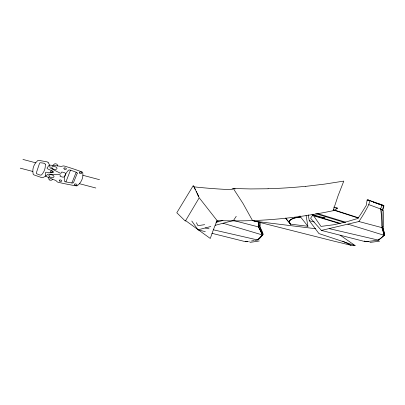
<?xml version="1.0" encoding="UTF-8"?>
<svg xmlns="http://www.w3.org/2000/svg" width="405" height="405" viewBox="0 0 405 405"><rect width="100%" height="100%" fill="white"/><g stroke="black" fill="none" stroke-linecap="round" stroke-linejoin="round"><path stroke-width="0.61" d="M259.549 221.991L259.509 225.676L258.486 226.921L233.477 220.497L215.202 225.317M383.125 231.164L381.976 227.645L382.745 226.456L384.709 234.814A85.536 40.976 11.6 0 1 378.964 239.674L378.417 240.124L368.661 241.38M378.964 239.674L379.034 239.087M340.24 223.373L313.197 215.207L312.538 215.414L310.594 218.254L321.413 230.415L358.916 221.52L361.533 217.52A92.831 59.813 -52.6 0 0 365.502 210.889C366.307 209.036 372.914 199.245 367.148 199.994L368.201 200.359M259.509 225.676L262.324 231.857L263.002 234.439A89.454 40.778 15.3 0 1 258.39 239.527L257.747 239.998L213.369 229.807L210.276 238.464L185.632 220.629M367.127 200.024L366.267 205.36L361.483 213.121A90.077 57.961 -52.4 0 1 357.787 218.477L346.072 221.94L333.776 224.75L320.983 226.41L313.197 215.207M333.107 210.711L338.053 195.838L343.789 181.106L324.496 184.123L305.507 186.386M213.394 229.756L217.024 220.507L199.214 197.787L185.348 221.105L176.798 212.757L193.175 185.728M65.919 181.901L70.48 170.201M71.882 182.964L76.18 172.231M369.795 200.596L383.773 205.441L382.411 210.241L382.583 210.721L383.965 205.826L383.773 205.441L382.376 205.294L380.452 208.934L368.778 204.611M296.313 217.617L295.984 217.682A14.767 7.037 -2.3 0 0 293.858 218.204L293.584 218.29A11.051 5.285 -2.2 0 0 292.815 218.553L292.572 218.649A8.697 4.161 -2.2 0 0 291.109 219.358L289.57 220.973A8.227 3.939 -2.2 0 0 289.448 221.403L289.428 221.55A9.629 4.612 -2.2 0 0 289.433 222.011L289.453 222.168A11.735 5.619 -2.3 0 0 289.585 222.654L289.651 222.821A16.904 8.1 -2.4 0 0 290.512 224.142L307.901 226.289L306.069 215.485M236.231 216.305L233.477 220.497M289.919 220.371L289.874 220.436A7.432 3.559 -2.2 0 0 289.631 220.836L289.443 222.082L290.507 224.147L286.892 219.839A23.991 19.658 32.7 0 1 285.763 218.042M52.802 165.382L54.655 163.853A1.828 0.957 12.9 0 1 55.004 163.792A2.162 1.129 12.9 0 1 55.353 163.777A1.655 0.866 12.9 0 1 56.852 164.243A1.868 0.977 12.9 0 1 57.257 164.612L57.677 165.928M52.777 179.299L51.587 180.134A1.828 0.931 12.8 0 1 51.025 180.24A1.62 0.825 12.8 0 1 49.496 179.926M326.05 216.376L324.056 217.809L322.851 217.581M334.525 210.301L337.517 208.155L333.679 207.107M222.922 220.502L216.032 222.35M210.797 226.501L198.015 229.837L191.793 221.044M332.991 210.732C294.936 218.766 255.889 222.072 217.024 220.507M256.851 240.145L254.836 240.464M204.647 224.674L197.944 225.651L196.39 222.679M307.901 226.289L300.596 217.004L294.875 217.93L290.937 219.469A7.26 3.478 -2.2 0 0 289.955 220.32M253.9 240.6L252.183 240.843M299.011 217.186L298.824 217.212A21.738 10.302 -2.3 0 0 296.313 217.612M251.5 240.934L251.232 240.97M249.981 241.127L249.632 241.172M248.533 241.304L245.359 241.653L211.967 233.32M299.801 217.09L300.596 217.004A32.962 19.07 56.7 0 1 299.978 215.9M247.404 241.431L246.994 241.476M246.377 241.542L246.792 241.496M368.454 241.405L367.821 241.471M368.778 241.37L365.482 241.704L321.413 230.415M245.962 241.588L245.339 241.648M367.608 241.491L366.328 241.618M366.115 241.638L365.467 241.704M268.09 188.76L250.67 188.938L232.08 188.497M335.704 208.043L337.517 208.155M52.255 172.672L46.722 172.236A1.519 0.785 13 0 0 45.451 172.753L45.365 175.583A1.514 0.775 13 0 0 46.109 176.367A78.038 42.535 12.4 0 0 55.505 180.377A1.504 0.764 12.6 0 1 56.26 180.848A15.673 8.085 12.2 0 0 56.416 181.02L57.161 181.769A1.498 0.769 12.5 0 0 58.158 182.255A135.867 77.385 13.4 0 0 76.145 185.834A1.493 0.764 12 0 0 77.466 185.622L78.904 184.25A48.873 25.232 13.5 0 0 82.903 174.59L82.767 172.738A1.524 0.8 12 0 0 81.85 171.902M235.189 188.953L233.285 188.497L243.005 203.457L252.517 220.593L332.378 240.767L350.887 245.243L355.124 245.572L340.114 235.173M254.031 221.14L315.718 228.724M205.355 227.964L209.056 228.815M329.194 228.628L378.417 240.124M198.015 229.837L205.294 231.655M20.25 168.161L32.845 171.467M79.446 183.703L95.828 188.006M358.916 221.52L381.976 227.645L383.874 234.07M22.938 159.428L35.701 162.805M82.919 175.299L99.519 179.693M308.23 214.817L309.263 220.644L314.315 221.996M312.017 214.564L324.056 217.809L324.218 218.7M216.467 221.292L218.285 221.829M222.973 223.221L262.329 234.935L263.002 234.439L259.306 226.046M312.538 215.414L338.929 223.393M315.779 213.673L344.933 222.583M317.733 213.627L345.678 222.208M347.814 224.107L384.127 235.29L384.709 234.814L382.634 226.81M333.472 209.734L358.683 217.865M333.361 210.023L358.253 218.042M355.124 245.572L318.958 233.594L309.263 220.644M376.615 203.29L377.668 203.654M378.716 204.014L382.917 205.462L376.625 203.28M368.793 200.252L367.791 199.903L382.376 205.294M52.761 171.28L47.876 168.961A1.534 0.795 13.1 0 1 47.152 167.903L48.934 165.453A1.539 0.8 13.1 0 1 50.083 165.149A71.214 35.265 12 0 1 60.72 166.354A1.539 0.805 12.8 0 0 61.681 166.328A15.79 8.211 12.3 0 1 61.935 166.252L63.089 165.979A1.534 0.805 12.7 0 1 64.273 166.05A114.747 54.827 12.4 0 1 81.845 171.907M342.696 241.147L350.887 245.243M381.439 209.593L380.452 208.934L382.411 210.241L381.682 209.755M364.444 240.985L365.482 241.704M290.507 224.147L286.051 218.563M258.628 227.18L258.486 226.921L259.119 228.076M258.699 227.306L259.661 229.093M259.19 228.202L259.919 229.605M259.721 229.225L260.172 230.111M259.985 229.731L261.802 233.655M260.233 230.237L260.42 230.612M194.724 188.345L195.402 189.743M194.258 187.394L196.531 192.066M193.813 186.472L194.273 187.424M196.182 191.342L197.108 193.256M260.481 230.739L260.663 231.113M193.919 186.69L193.479 185.779M196.977 192.988L197.341 193.737M197.26 193.57L197.483 194.03M197.503 194.076L197.858 194.82M260.719 231.24L260.896 231.614M197.853 194.81L197.974 195.068M197.944 195.002L198.085 195.311M198.035 195.2L198.182 195.504M198.131 195.397L198.313 195.792M198.268 195.696L198.404 195.99M260.957 231.741L261.352 232.612M198.369 195.919L198.815 196.886M199.047 197.402L198.951 197.184M198.44 196.06L198.688 196.612M261.402 232.733L261.595 233.164M261.62 233.229L262.253 234.753M383.16 231.285L383.262 231.645M383.297 231.761L383.393 232.121M383.424 232.242L383.52 232.597M383.55 232.713L383.763 233.599M383.824 233.862L383.975 234.535M383.884 234.125L384.067 234.971M383.986 234.596L384.082 235.057M48.473 177.456L49.005 179.526A1.782 0.911 12.8 0 0 49.243 179.734A2.111 1.078 12.8 0 0 49.521 179.911M305.451 186.32A416.456 228.891 17.3 0 1 268.07 188.72M232.667 189.722A348.938 181.658 15.5 0 1 193.742 186.832M298.905 216.953A27.221 12.844 -2.3 0 1 299.71 216.857M380.634 208.919A94.704 60.249 79.6 0 1 382.092 227.671M383.176 210.225A99.944 64.441 84.5 0 1 383.343 226.977M381.844 210.727A100.329 63.195 84.7 0 1 381.996 226.273M384.755 234.242A84.053 39.199 9.1 0 1 384.137 234.89M383.155 235.831A84.053 39.199 9.1 0 1 382.816 236.14M384.011 235.254A85.86 38.819 6.8 0 1 378.265 240.069M379.698 241.091A136.814 56.705 8.4 0 1 369.942 242.403M263.083 233.842A87.885 39.351 12.7 0 1 258.496 238.91L258.39 239.527A137.006 44.935 11.6 0 1 257.038 239.699M259.215 240.95A143.755 56.923 11.8 0 1 249.931 242.342M262.243 234.91A89.809 39.31 10.3 0 1 257.615 239.952M260.187 222.998A104.333 57.692 85 0 1 260.132 226.273M258.684 222.411A104.733 56.234 85.1 0 1 258.648 225.438M258.39 222.072A98.876 53.814 80.6 0 1 258.628 226.962M48.124 162.521A1.544 0.81 13.2 0 0 46.818 161.808L38.981 160.405A1.549 0.81 13.5 0 0 37.65 160.643L35.625 162.906A47.765 24.776 12 0 0 32.835 171.345L33.169 174.14A1.519 0.775 13.3 0 0 34.126 174.955L41.376 177.496A1.509 0.769 13.1 0 0 42.874 177.537A24.194 12.439 13.8 0 0 47.405 174.57A2.273 1.169 12.9 0 1 49.005 174.145L59.439 174.682A0.759 0.39 12.6 0 1 60.32 175.289L60.051 175.993A0.754 0.39 12.6 0 0 60.644 176.555L62.471 177.036A1.514 0.78 12.5 0 0 64.096 176.848A14.119 7.3 12.9 0 0 65.367 173.537A1.519 0.79 12.5 0 0 64.162 172.601L62.324 172.115A0.759 0.395 12.6 0 0 61.449 172.292L61.18 173.006A0.759 0.395 12.6 0 1 60.036 173.082L51.035 168.47A2.298 1.195 13 0 1 49.997 167.331A24.28 12.53 13.8 0 0 48.149 162.521M45.244 164.243A1.544 0.805 13.3 0 0 43.77 163.215A21.505 11.026 13.1 0 0 40.89 162.79A1.544 0.805 13.4 0 0 39.568 163.24L36.303 172.95A1.519 0.78 13.3 0 0 37.123 173.937A21.829 11.365 13.2 0 0 39.746 174.95A1.519 0.775 13.2 0 0 41.583 174.813A49.845 25.55 14.7 0 0 45.259 164.248M77.228 173.34L73.502 182.589A1.498 0.769 12.1 0 1 72.085 182.994A58.517 31.448 12.7 0 1 65.65 181.845A1.504 0.769 12.3 0 1 64.314 180.878A47.8 24.821 10.9 0 1 65.134 175.304A47.79 24.811 10.9 0 1 68.42 170.277A1.529 0.8 12.4 0 1 70.217 170.115A54.619 27.312 12.4 0 1 76.368 172.302A1.524 0.795 12.2 0 1 77.228 173.34M375.562 202.93L373.456 202.201L375.572 202.915M74.92 185.034A1.306 0.668 12 0 0 76.985 184.908A1.306 0.668 12 0 0 75.229 183.91A1.306 0.668 12 0 0 74.92 185.034M79.77 173.163A1.331 0.699 12 0 0 81.861 173.006A1.331 0.699 12 0 0 80.053 171.988A1.331 0.699 12 0 0 79.77 173.163M51.055 172.312A1.524 0.79 12.9 0 0 53.465 172.201A1.524 0.79 12.9 0 0 51.435 171.001A1.524 0.79 12.9 0 0 51.055 172.312M49.729 176.914A2.648 1.362 12.8 0 0 53.971 176.813A2.648 1.362 12.8 0 0 50.549 174.692A2.648 1.362 12.8 0 0 49.729 176.914M52.67 168.753A2.683 1.397 12.9 0 0 56.973 168.642A2.683 1.397 12.9 0 0 53.511 166.465A2.683 1.397 12.9 0 0 52.67 168.753M64.279 169.042A1.342 0.699 12.6 0 0 66.405 168.936A1.342 0.699 12.6 0 0 64.623 167.878A1.342 0.699 12.6 0 0 64.279 169.042M59.717 181.04A1.316 0.673 12.5 0 0 61.808 180.954A1.316 0.673 12.5 0 0 60.072 179.921A1.316 0.673 12.5 0 0 59.717 181.04"/></g></svg>
